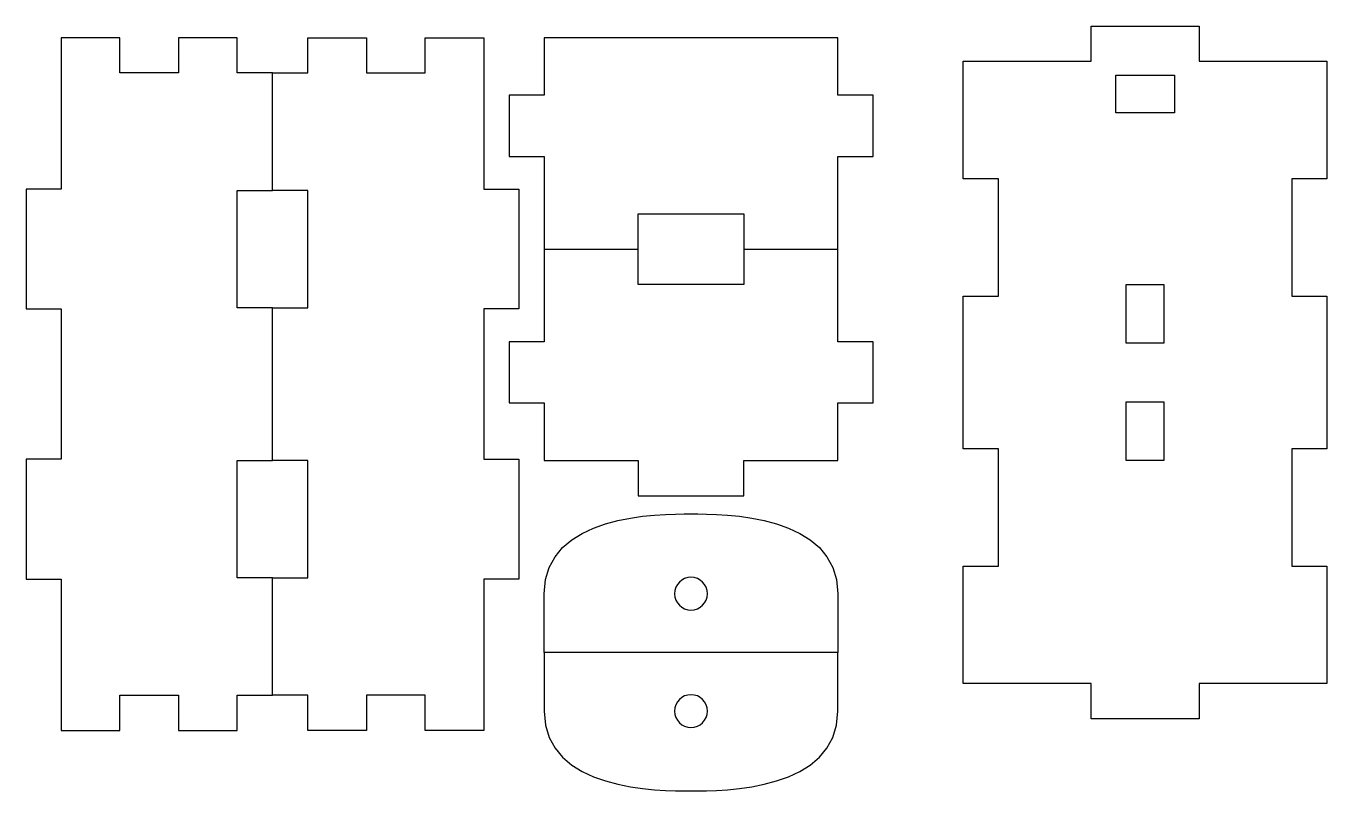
# Model space of a CAD drawing. Extents: x 4 to 432, y -209 to -4.
# Drawn here: x 221.2 to 332.1, y -73.6 to -8.4 of the extents above; entities that cross this region are included whole.
import ezdxf

# ---------------------------------------------------------------- set-up
doc = ezdxf.new("R2010")
doc.units = 0
doc.layers.add('LAYER_1', color=7, linetype='CONTINUOUS')

msp = doc.modelspace()

# ---------------------------------------------------------------- linework, layer by layer
at = {"layer": 'LAYER_1'}
for points in [[(321.18, -11.45), (329.08, -11.45), (332.08, -11.45), (332.08, -21.45), (329.08, -21.45), (329.08, -31.45), (332.08, -31.45), (332.08, -44.45), (329.08, -44.45), (329.08, -54.45), (332.08, -54.45), (332.08, -64.45), (329.08, -64.45), (321.18, -64.45), (321.18, -67.45), (311.98, -67.45), (311.98, -64.45), (304.08, -64.45), (301.08, -64.45), (301.08, -54.45), (304.08, -54.45), (304.08, -44.45), (301.08, -44.45), (301.08, -31.45), (304.08, -31.45), (304.08, -21.45), (301.08, -21.45), (301.08, -11.45), (304.08, -11.45), (311.98, -11.45), (311.98, -8.45), (321.18, -8.45), (321.18, -11.45)], [(282.39, -24.45), (282.39, -27.45), (290.4, -27.45), (290.4, -24.45), (290.4, -19.55), (293.4, -19.55), (293.4, -14.35), (290.4, -14.35), (290.4, -9.45), (265.39, -9.45), (265.39, -14.35), (262.4, -14.35), (262.4, -19.55), (265.39, -19.55), (265.39, -24.45), (265.39, -27.45), (273.39, -27.45), (273.39, -24.45), (282.39, -24.45)], [(314.08, -15.84), (314.08, -12.64), (319.08, -12.64), (319.08, -15.84), (314.08, -15.84)], [(242.23, -32.45), (239.23, -32.45), (239.23, -22.45), (242.23, -22.45)], [(265.39, -27.45), (265.39, -30.45), (265.39, -35.35), (262.4, -35.35), (262.4, -40.55), (265.39, -40.55), (265.39, -45.45), (273.4, -45.45), (273.4, -48.45), (282.4, -48.45), (282.4, -45.45), (290.4, -45.45), (290.4, -40.55), (293.4, -40.55), (293.4, -35.35), (290.4, -35.35), (290.4, -30.45), (290.4, -27.45)], [(282.4, -27.45), (282.4, -30.45), (273.4, -30.45), (273.4, -27.45)], [(318.18, -35.45), (314.98, -35.45), (314.98, -30.45), (318.18, -30.45), (318.18, -35.45)], [(318.18, -45.45), (314.98, -45.45), (314.98, -40.45), (318.18, -40.45), (318.18, -45.45)], [(242.23, -55.45), (239.23, -55.45), (239.23, -45.45), (242.23, -45.45)]]:
    msp.add_lwpolyline(points, dxfattribs=at)
for points, knots in [([(242.23, -12.45), (242.23, -12.45), (239.23, -12.45), (239.23, -12.45), (239.23, -12.45), (239.23, -9.45), (239.23, -9.45), (239.23, -9.45), (234.23, -9.45), (234.23, -9.45), (234.23, -9.45), (234.23, -12.45), (234.23, -12.45), (234.23, -12.45), (229.23, -12.45), (229.23, -12.45), (229.23, -12.45), (229.23, -9.45), (229.23, -9.45), (229.23, -9.45), (224.23, -9.45), (224.23, -9.45), (224.23, -9.45), (224.23, -12.45), (224.23, -12.45), (224.23, -12.45), (224.23, -22.35), (224.23, -22.35), (224.23, -22.35), (221.23, -22.35), (221.23, -22.35), (221.23, -22.35), (221.23, -32.55), (221.23, -32.55), (221.23, -32.55), (224.23, -32.55), (224.23, -32.55), (224.23, -32.55), (224.23, -45.35), (224.23, -45.35), (224.23, -45.35), (221.23, -45.35), (221.23, -45.35), (221.23, -45.35), (221.23, -55.55), (221.23, -55.55), (221.23, -55.55), (224.23, -55.55), (224.23, -55.55), (224.23, -55.55), (224.23, -65.45), (224.23, -65.45), (224.23, -65.45), (224.23, -68.45), (224.23, -68.45), (224.23, -68.45), (229.23, -68.45), (229.23, -68.45), (229.23, -68.45), (229.23, -65.45), (229.23, -65.45), (229.23, -65.45), (234.23, -65.45), (234.23, -65.45), (234.23, -65.45), (234.23, -68.45), (234.23, -68.45), (234.23, -68.45), (239.23, -68.45), (239.23, -68.45), (239.23, -68.45), (239.23, -65.45), (239.23, -65.45), (239.23, -65.45), (242.23, -65.45), (242.23, -65.45)], [0, 0, 0, 0, 1, 1, 1, 2, 2, 2, 3, 3, 3, 4, 4, 4, 5, 5, 5, 6, 6, 6, 7, 7, 7, 8, 8, 8, 9, 9, 9, 10, 10, 10, 11, 11, 11, 12, 12, 12, 13, 13, 13, 14, 14, 14, 15, 15, 15, 16, 16, 16, 17, 17, 17, 18, 18, 18, 19, 19, 19, 20, 20, 20, 21, 21, 21, 22, 22, 22, 23, 23, 23, 24, 24, 24, 25, 25, 25, 25]), ([(250.23, -68.45), (250.23, -68.45), (250.23, -65.45), (250.23, -65.45), (250.23, -65.45), (255.23, -65.45), (255.23, -65.45), (255.23, -65.45), (255.23, -68.45), (255.23, -68.45), (255.23, -68.45), (260.23, -68.45), (260.23, -68.45), (260.23, -68.45), (260.23, -65.45), (260.23, -65.45), (260.23, -65.45), (260.23, -55.55), (260.23, -55.55), (260.23, -55.55), (263.23, -55.55), (263.23, -55.55), (263.23, -55.55), (263.23, -45.35), (263.23, -45.35), (263.23, -45.35), (260.23, -45.35), (260.23, -45.35), (260.23, -45.35), (260.23, -32.55), (260.23, -32.55), (260.23, -32.55), (263.23, -32.55), (263.23, -32.55), (263.23, -32.55), (263.23, -22.35), (263.23, -22.35), (263.23, -22.35), (260.23, -22.35), (260.23, -22.35), (260.23, -22.35), (260.23, -12.45), (260.23, -12.45), (260.23, -12.45), (260.23, -9.45), (260.23, -9.45), (260.23, -9.45), (255.23, -9.45), (255.23, -9.45), (255.23, -9.45), (255.23, -12.45), (255.23, -12.45), (255.23, -12.45), (250.23, -12.45), (250.23, -12.45), (250.23, -12.45), (250.23, -9.45), (250.23, -9.45), (250.23, -9.45), (245.23, -9.45), (245.23, -9.45), (245.23, -9.45), (245.23, -12.45), (245.23, -12.45), (245.23, -12.45), (242.23, -12.45), (242.23, -12.45), (242.23, -12.45), (242.23, -22.45), (242.23, -22.45), (242.23, -22.45), (245.23, -22.45), (245.23, -22.45), (245.23, -22.45), (245.23, -32.45), (245.23, -32.45), (245.23, -32.45), (242.23, -32.45), (242.23, -32.45), (242.23, -32.45), (242.23, -45.45), (242.23, -45.45), (242.23, -45.45), (245.23, -45.45), (245.23, -45.45), (245.23, -45.45), (245.23, -55.45), (245.23, -55.45), (245.23, -55.45), (242.23, -55.45), (242.23, -55.45), (242.23, -55.45), (242.23, -65.45), (242.23, -65.45), (242.23, -65.45), (245.23, -65.45), (245.23, -65.45), (245.23, -65.45), (245.23, -68.45), (245.23, -68.45), (245.23, -68.45), (250.23, -68.45), (250.23, -68.45)], [0, 0, 0, 0, 1, 1, 1, 2, 2, 2, 3, 3, 3, 4, 4, 4, 5, 5, 5, 6, 6, 6, 7, 7, 7, 8, 8, 8, 9, 9, 9, 10, 10, 10, 11, 11, 11, 12, 12, 12, 13, 13, 13, 14, 14, 14, 15, 15, 15, 16, 16, 16, 17, 17, 17, 18, 18, 18, 19, 19, 19, 20, 20, 20, 21, 21, 21, 22, 22, 22, 23, 23, 23, 24, 24, 24, 25, 25, 25, 26, 26, 26, 27, 27, 27, 28, 28, 28, 29, 29, 29, 30, 30, 30, 31, 31, 31, 32, 32, 32, 33, 33, 33, 34, 34, 34, 34]), ([(265.39, -61.8), (265.39, -61.8), (290.39, -61.8), (290.39, -61.8), (290.39, -61.8), (290.39, -56.8), (290.39, -56.8), (290.39, -50), (280.66, -50), (277.89, -50), (275.13, -50), (265.39, -50), (265.39, -56.8), (265.39, -56.8), (265.39, -61.8), (265.39, -61.8)], [0, 0, 0, 0, 1, 1, 1, 2, 2, 2, 3, 3, 3, 4, 4, 4, 5, 5, 5, 5]), ([(279.29, -56.8), (279.29, -57.57), (278.67, -58.2), (277.89, -58.2), (277.12, -58.2), (276.49, -57.57), (276.49, -56.8), (276.49, -56.03), (277.12, -55.4), (277.89, -55.4), (278.67, -55.4), (279.29, -56.03), (279.29, -56.8)], [0, 0, 0, 0, 1, 1, 1, 2, 2, 2, 3, 3, 3, 4, 4, 4, 4]), ([(265.39, -61.8), (265.39, -61.8), (265.39, -66.8), (265.39, -66.8), (265.39, -73.6), (275.13, -73.6), (277.89, -73.6), (280.66, -73.6), (290.39, -73.6), (290.39, -66.8), (290.39, -66.8), (290.39, -61.8), (290.39, -61.8)], [0, 0, 0, 0, 1, 1, 1, 2, 2, 2, 3, 3, 3, 4, 4, 4, 4]), ([(276.49, -66.8), (276.49, -66.03), (277.12, -65.4), (277.89, -65.4), (278.67, -65.4), (279.29, -66.03), (279.29, -66.8), (279.29, -67.57), (278.67, -68.2), (277.89, -68.2), (277.12, -68.2), (276.49, -67.57), (276.49, -66.8)], [0, 0, 0, 0, 1, 1, 1, 2, 2, 2, 3, 3, 3, 4, 4, 4, 4])]:
    msp.add_open_spline(points, degree=3, knots=knots, dxfattribs=at)

doc.saveas('drawing.dxf')
